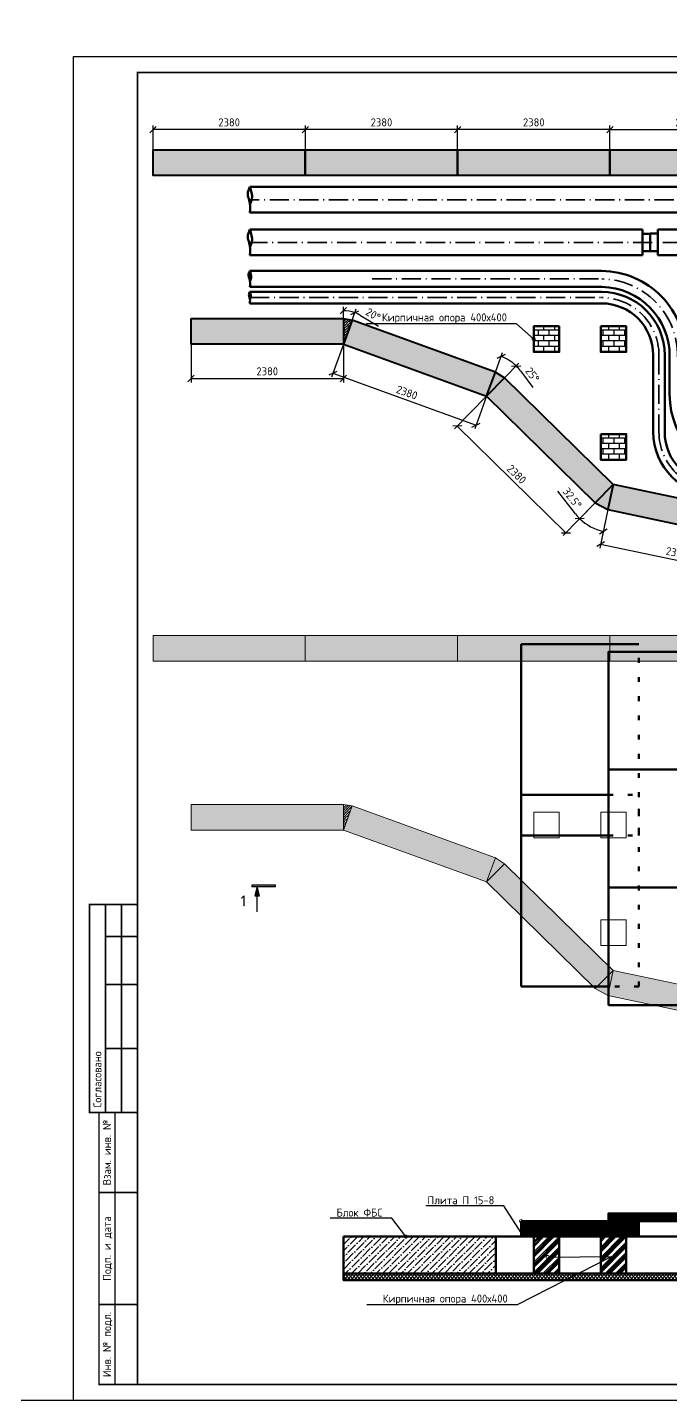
# Model space of a CAD drawing. Header units: millimetres. Extents: x 1601 to 15402, y -324 to 12625.
# Drawn here: x 11893.4 to 12094.4, y 318.2 to 747.3 of the extents above; entities that cross this region are included whole.
import ezdxf
from ezdxf import colors
from ezdxf.entities.mleader import LeaderData, LeaderLine
from ezdxf.enums import TextEntityAlignment as Align
from ezdxf.math import Vec2, Vec3

# ---------------------------------------------------------------- set-up
doc = ezdxf.new("R2010")
doc.units = ezdxf.units.MM
doc.linetypes.add('366_Контур', pattern=[1, 0.25, -0.75])
doc.linetypes.add('ACAD_ISO10W100', pattern=[18.5, 12, -3, 0.5, -3])
for name, color, linetype, lineweight in [('2 Рамка обычные', 1, 'Continuous', 60), ('Объекты проект.', 1, 'Continuous', 80), ('Основной', 1, 'Continuous', 60), ('Размеры на чертеже', 250, 'Continuous', 25)]:
    doc.layers.add(name, color=color, linetype=linetype, lineweight=lineweight)
doc.layers.add('Штриховка', color=7, linetype='Continuous')
doc.styles.add('-ISOCPEUR-', font='isocpeur.TTF')
doc.styles.add('GOST', font='GOST Common.ttf')
doc.dimstyles.new('М 1 к 50', dxfattribs={"dimtxt": 2.5, "dimasz": 2, "dimexe": 1.25, "dimexo": 0, "dimgap": 1, "dimtad": 1, "dimdec": 0, "dimlfac": 50, "dimzin": 0, "dimdsep": 46, "dimtxsty": 'GOST', "dimblk": 'OBLIQUE', "dimcen": 0, "dimclrd": 256, "dimclre": 256, "dimclrt": 256, "dimazin": 2, "dimtfac": 1, "dimtdec": 0, "dimtmove": 0, "dimatfit": 3, "dimldrblk": 'NONE', "dimfxl": 1.25, "dimtolj": 1, "dimtzin": 0, "dimlwd": -1, "dimlwe": -1, "dimarcsym": 2})
pattern_1 = [(45, (4032.3505, -1408.6681), (0.72403315, 2.65478822), [3.413125, -0.682625, 0, -0.682625])]
pattern_2 = [(45, (3979.58565, -1330.87934), (0.286245664, 1.049567434), [1.349375, -0.269875, 0, -0.269875])]
pattern_3 = [(45, (3979.5856, -1330.8793), (0.72403315, 2.65478822), [3.413125, -0.682625, 0, -0.682625])]
pattern_4 = [(45, (3979.58565, -1482.70566), (0.286245664, 1.049567434), [1.349375, -0.269875, 0, -0.269875])]
pattern_5 = [(45, (3979.5856, -1482.7057), (0.72403315, 2.65478822), [3.413125, -0.682625, 0, -0.682625])]

# ---------------------------------------------------------------- blocks, each defined once
blk = doc.blocks.new('направление')
at = {"layer": 'Размеры на чертеже'}
h = blk.add_hatch(color=256, dxfattribs=at)
h.dxf.hatch_style = 1
h.paths.add_polyline_path([(0, 0), (-3.75, 1.04), (-3.75, -1.03)])
blk.add_line((-10.5, 0), (-2.5, 0), dxfattribs=at)
blk.add_lwpolyline([(0, 0), (-3.75, 1.04), (-3.75, -1.03)], close=True, dxfattribs=at)
blk = doc.blocks.new('*U388')
at = {"layer": 'Штриховка', "true_color": 0x000000}
h = blk.add_hatch(color=18, dxfattribs=at)
h.dxf.hatch_style = 1
h.paths.add_polyline_path([(-4.31, 0.023), (-4.31, 0.002), (-3.978, 0.002), (-3.978, 0.023)])
h = blk.add_hatch(color=18, dxfattribs=at)
h.dxf.hatch_style = 1
h.paths.add_polyline_path([(9.977, 0.023), (9.977, 0.001), (10.309, 0.001), (10.309, 0.023)])
at = {"layer": 'Штриховка', "color": 18, "true_color": 0x000000}
for points in [[(-3.978, 0.002), (-3.978, 0.023), (-4.31, 0.023), (-4.31, 0.002)], [(9.977, 0.001), (9.977, 0.023), (10.309, 0.023), (10.309, 0.001)]]:
    blk.add_lwpolyline(points, close=True, dxfattribs=at)
at = {"layer": 'Размеры на чертеже', "yscale": 0.03333333333333333, "zscale": 0.03333333333333333}
for p, xscale, rotation in [((-4.236, 0), 0.03333333333333333, 89.99999999993935), ((10.235, 0), -0.03333333333333333, 270.0000000000607)]:
    blk.add_blockref('направление', p, dxfattribs=dict(at, xscale=xscale, rotation=rotation))
blk = doc.blocks.new('_Oblique')
at = {"color": 0, "linetype": 'ByBlock', "lineweight": -2}
blk.add_line((-0.5, -0.5), (0.5, 0.5), dxfattribs=at)
blk = doc.blocks.new('*D855')
at = {"transparency": 16777216}
for p, q in [((12075.48, 709.1), (12075.48, 716.66)), ((12123.08, 709.1), (12123.08, 716.66)), ((12075.48, 715.41), (12123.08, 715.41))]:
    blk.add_line(p, q, dxfattribs=at)
at = {"layer": 'Defpoints', "color": 0, "transparency": 16777216}
for p in [(12123.08, 715.41), (12075.48, 709.1), (12123.08, 709.1)]:
    blk.add_point(p, dxfattribs=at)
at = {"transparency": 16777216, "xscale": 2, "yscale": 2, "zscale": 2, "rotation": 180}
blk.add_blockref('_Oblique', (12075.48, 715.41), dxfattribs=at)
at = {"transparency": 16777216, "xscale": 2, "yscale": 2, "zscale": 2}
blk.add_blockref('_Oblique', (12123.08, 715.41), dxfattribs=at)
at = {"transparency": 16777216, "insert": (12099.28, 717.66), "char_height": 2.5, "attachment_point": 5, "style": 'GOST'}
blk.add_mtext('\\A1;2380', dxfattribs=at)
blk = doc.blocks.new('_None')
blk = doc.blocks.new('*D863')
at = {"transparency": 16777216}
for p, q in [((12027.88, 709.1), (12027.88, 716.66)), ((12075.48, 709.1), (12075.48, 716.66)), ((12075.48, 715.41), (12027.88, 715.41))]:
    blk.add_line(p, q, dxfattribs=at)
at = {"layer": 'Defpoints', "color": 0, "transparency": 16777216}
for p in [(12027.88, 715.41), (12027.88, 709.1), (12075.48, 709.1)]:
    blk.add_point(p, dxfattribs=at)
at = {"transparency": 16777216, "xscale": 2, "yscale": 2, "zscale": 2, "rotation": 180}
blk.add_blockref('_Oblique', (12027.88, 715.41), dxfattribs=at)
at = {"transparency": 16777216, "xscale": 2, "yscale": 2, "zscale": 2}
blk.add_blockref('_Oblique', (12075.48, 715.41), dxfattribs=at)
at = {"transparency": 16777216, "insert": (12051.68, 717.66), "char_height": 2.5, "attachment_point": 5, "style": 'GOST'}
blk.add_mtext('\\A1;2380', dxfattribs=at)
blk = doc.blocks.new('*D864')
at = {"transparency": 16777216}
for p, q in [((11980.28, 709.1), (11980.28, 716.66)), ((12027.88, 709.1), (12027.88, 716.66)), ((12027.88, 715.41), (11980.28, 715.41))]:
    blk.add_line(p, q, dxfattribs=at)
at = {"layer": 'Defpoints', "color": 0, "transparency": 16777216}
for p in [(11980.28, 715.41), (11980.28, 709.1), (12027.88, 709.1)]:
    blk.add_point(p, dxfattribs=at)
at = {"transparency": 16777216, "xscale": 2, "yscale": 2, "zscale": 2, "rotation": 180}
blk.add_blockref('_Oblique', (11980.28, 715.41), dxfattribs=at)
at = {"transparency": 16777216, "xscale": 2, "yscale": 2, "zscale": 2}
blk.add_blockref('_Oblique', (12027.88, 715.41), dxfattribs=at)
at = {"transparency": 16777216, "insert": (12004.08, 717.66), "char_height": 2.5, "attachment_point": 5, "style": 'GOST'}
blk.add_mtext('\\A1;2380', dxfattribs=at)
blk = doc.blocks.new('*D865')
at = {"transparency": 16777216}
for p, q in [((11932.68, 709.1), (11932.68, 716.66)), ((11980.28, 709.1), (11980.28, 716.66)), ((11980.28, 715.41), (11932.68, 715.41))]:
    blk.add_line(p, q, dxfattribs=at)
at = {"layer": 'Defpoints', "color": 0, "transparency": 16777216}
for p in [(11932.68, 715.41), (11932.68, 709.1), (11980.28, 709.1)]:
    blk.add_point(p, dxfattribs=at)
at = {"transparency": 16777216, "xscale": 2, "yscale": 2, "zscale": 2, "rotation": 180}
blk.add_blockref('_Oblique', (11932.68, 715.41), dxfattribs=at)
at = {"transparency": 16777216, "xscale": 2, "yscale": 2, "zscale": 2}
blk.add_blockref('_Oblique', (11980.28, 715.41), dxfattribs=at)
at = {"transparency": 16777216, "insert": (11956.48, 717.66), "char_height": 2.5, "attachment_point": 5, "style": 'GOST'}
blk.add_mtext('\\A1;2380', dxfattribs=at)
blk = doc.blocks.new('*D866')
at = {"transparency": 16777216}
for p, q in [((11944.58, 648.34), (11944.58, 636.36)), ((11992.18, 648.34), (11992.18, 636.36)), ((11944.58, 637.61), (11992.18, 637.61))]:
    blk.add_line(p, q, dxfattribs=at)
at = {"layer": 'Defpoints', "color": 0, "transparency": 16777216}
for p in [(11944.58, 648.34), (11992.18, 648.34), (11992.18, 637.61)]:
    blk.add_point(p, dxfattribs=at)
at = {"transparency": 16777216, "xscale": 2, "yscale": 2, "zscale": 2, "rotation": 180}
blk.add_blockref('_Oblique', (11944.58, 637.61), dxfattribs=at)
at = {"transparency": 16777216, "xscale": 2, "yscale": 2, "zscale": 2}
blk.add_blockref('_Oblique', (11992.18, 637.61), dxfattribs=at)
at = {"transparency": 16777216, "insert": (11968.38, 639.86), "char_height": 2.5, "attachment_point": 5, "style": 'GOST'}
blk.add_mtext('\\A1;2380', dxfattribs=at)
blk = doc.blocks.new('*D867')
at = {"transparency": 16777216}
for p, q in [((11992.18, 648.34), (11988.46, 638.07)), ((11988.88, 639.24), (12033.63, 623.01)), ((12036.93, 632.12), (12033.21, 621.84))]:
    blk.add_line(p, q, dxfattribs=at)
at = {"layer": 'Defpoints', "color": 0, "transparency": 16777216}
for p in [(11992.18, 648.34), (12036.93, 632.12), (12033.63, 623.01)]:
    blk.add_point(p, dxfattribs=at)
at = {"transparency": 16777216, "xscale": 2, "yscale": 2, "zscale": 2}
for p, rotation in [((11988.88, 639.24), 160.0669586297763), ((12033.63, 623.01), 340.0669586297763)]:
    blk.add_blockref('_Oblique', p, dxfattribs=dict(at, rotation=rotation))
at = {"transparency": 16777216, "insert": (12012.02, 633.24), "char_height": 2.5, "attachment_point": 5, "rotation": 340.067, "style": 'GOST'}
blk.add_mtext('\\A1;2380', dxfattribs=at)
blk = doc.blocks.new('*D868')
at = {"transparency": 16777216}
for p, q in [((12036.93, 632.12), (12026.87, 621.87)), ((12027.75, 622.76), (12061.71, 589.41)), ((12070.9, 598.77), (12060.84, 588.52))]:
    blk.add_line(p, q, dxfattribs=at)
at = {"layer": 'Defpoints', "color": 0, "transparency": 16777216}
for p in [(12036.93, 632.12), (12070.9, 598.77), (12061.71, 589.41)]:
    blk.add_point(p, dxfattribs=at)
at = {"transparency": 16777216, "xscale": 2, "yscale": 2, "zscale": 2}
for p, rotation in [((12027.75, 622.76), 135.5280812452227), ((12061.71, 589.41), 315.5280812452227)]:
    blk.add_blockref('_Oblique', p, dxfattribs=dict(at, rotation=rotation))
at = {"transparency": 16777216, "insert": (12046.31, 607.69), "char_height": 2.5, "attachment_point": 5, "rotation": 315.5281, "style": 'GOST'}
blk.add_mtext('\\A1;2380', dxfattribs=at)
blk = doc.blocks.new('*D869')
at = {"transparency": 16777216}
for p, q in [((12074.85, 596.65), (12072.31, 584.62)), ((12072.57, 585.84), (12119.15, 576.02)), ((12121.43, 586.82), (12118.89, 574.79))]:
    blk.add_line(p, q, dxfattribs=at)
at = {"layer": 'Defpoints', "color": 0, "transparency": 16777216}
for p in [(12074.85, 596.65), (12121.43, 586.82), (12119.15, 576.02)]:
    blk.add_point(p, dxfattribs=at)
at = {"transparency": 16777216, "xscale": 2, "yscale": 2, "zscale": 2}
for p, rotation in [((12072.57, 585.84), 168.086496417661), ((12119.15, 576.02), 348.086496417661)]:
    blk.add_blockref('_Oblique', p, dxfattribs=dict(at, rotation=rotation))
at = {"transparency": 16777216, "insert": (12096.32, 583.13), "char_height": 2.5, "attachment_point": 5, "rotation": 348.0865, "style": 'GOST'}
blk.add_mtext('\\A1;2380', dxfattribs=at)
blk = doc.blocks.new('*D875')
at = {"transparency": 16777216}
for p, q in [((12039.66, 639.64), (12041.85, 645.69)), ((12042.54, 637.83), (12047.05, 642.42)), ((12047.49, 640.02), (12051.38, 634.82))]:
    blk.add_line(p, q, dxfattribs=at)
for start, end in [(45.5281, 70.067), (36.8305, 45.5281)]:
    blk.add_arc((12036.93, 632.12), 13.19, start, end, dxfattribs=at)
at = {"layer": 'Defpoints', "color": 0, "transparency": 16777216}
for p in [(12043.15, 643.75), (12039.66, 639.64), (12042.54, 637.83), (12036.93, 632.12), (12036.93, 632.12)]:
    blk.add_point(p, dxfattribs=at)
at = {"transparency": 16777216, "xscale": 2, "yscale": 2, "zscale": 2}
for p, rotation in [((12041.43, 644.51), 160.0669586297809), ((12046.17, 641.53), 315.5280812452393)]:
    blk.add_blockref('_Oblique', p, dxfattribs=dict(at, rotation=rotation))
at = {"transparency": 16777216, "insert": (12051.24, 638.77), "char_height": 2.5, "width": 7.3898, "attachment_point": 5, "rotation": 306.8305, "style": 'GOST'}
blk.add_mtext('\\A1;25°', dxfattribs=at)
blk = doc.blocks.new('*D876')
at = {"transparency": 16777216}
for p, q in [((11992.18, 656.34), (11992.18, 660.06)), ((11994.91, 655.87), (11996.18, 659.35)), ((11997.56, 657.32), (12003.13, 653.98))]:
    blk.add_line(p, q, dxfattribs=at)
for start, end in [(70.067, 90), (59.0967, 70.067)]:
    blk.add_arc((11992.18, 648.34), 10.46, start, end, dxfattribs=at)
at = {"layer": 'Defpoints', "color": 0, "transparency": 16777216}
for p in [(11993.39, 658.74), (11992.18, 656.34), (11994.91, 655.87), (11992.18, 648.34), (11992.18, 648.34)]:
    blk.add_point(p, dxfattribs=at)
at = {"transparency": 16777216, "xscale": 2, "yscale": 2, "zscale": 2}
for p, rotation in [((11992.18, 658.81), 179.9999999999919), ((11995.75, 658.18), 340.0669586297683)]:
    blk.add_blockref('_Oblique', p, dxfattribs=dict(at, rotation=rotation))
at = {"transparency": 16777216, "insert": (12001.5, 657.58), "char_height": 2.5, "attachment_point": 5, "rotation": 329.0967, "style": 'GOST'}
blk.add_mtext('\\A1;20°', dxfattribs=at)
blk = doc.blocks.new('*D877')
at = {"transparency": 16777216}
for p, q in [((12064.7, 595.3), (12059.17, 602.41)), ((12070.9, 598.77), (12065.15, 592.92)), ((12074.85, 596.65), (12073.16, 588.62))]:
    blk.add_line(p, q, dxfattribs=at)
for start, end in [(217.8597, 225.5281), (225.5281, 258.0865)]:
    blk.add_arc((12076.5, 604.48), 14.95, start, end, dxfattribs=at)
at = {"layer": 'Defpoints', "color": 0, "transparency": 16777216}
for p in [(12076.5, 604.48), (12076.5, 604.48), (12070.9, 598.77), (12074.85, 596.65), (12070.72, 590.69)]:
    blk.add_point(p, dxfattribs=at)
at = {"transparency": 16777216, "xscale": 2, "yscale": 2, "zscale": 2}
for p, rotation in [((12066.03, 593.81), 135.5280812452215), ((12073.42, 589.85), 348.0864964176749)]:
    blk.add_blockref('_Oblique', p, dxfattribs=dict(at, rotation=rotation))
at = {"transparency": 16777216, "insert": (12063.71, 600.23), "char_height": 2.5, "attachment_point": 5, "rotation": 307.8597, "style": 'GOST'}
blk.add_mtext('\\A1;32.5°', dxfattribs=at)
blk = doc.blocks.new('_DotSmall')
at = {"color": 0, "linetype": 'ByBlock', "const_width": 0.5}
blk.add_lwpolyline([(-0.0625, 0, 1), (0.0625, 0, 1)], format="xyb", close=True, dxfattribs=at)

msp = doc.modelspace()

# ---------------------------------------------------------------- hatches: boundary and pattern name
h = msp.add_hatch()
h.set_pattern_fill('ANSI36', scale=0.43)
h.set_pattern_definition(pattern_1)
h.paths.add_polyline_path([(12301.5736, 369.486), (12253.9736, 369.486), (12253.9736, 357.886), (12301.5736, 357.886)])
h.paths.add_polyline_path([(12121.3924, 584.2362), (12185.4424, 584.2362), (12185.4424, 592.6362), (12121.3924, 592.6362)], flags=9)
h.paths.add_polyline_path([(12107.1725, 738.9123), (12204.4725, 738.9123), (12204.4725, 747.3123), (12107.1725, 747.3123)], flags=9)
h.paths.add_polyline_path([(11958.8606, 487.0152), (11962.3606, 487.0152), (11962.3606, 494.7311), (11958.8606, 494.7311)], flags=9)
h.paths.add_polyline_path([(12291.3996, 486.3315), (12294.8996, 486.3315), (12294.8996, 494.0474), (12291.3996, 494.0474)], flags=9)
h = msp.add_hatch()
h.set_pattern_fill('ANSI36', scale=0.43)
h.set_pattern_definition(pattern_3)
h.paths.add_polyline_path([(11980.279, 709.1018), (11932.679, 709.1018), (11932.679, 701.1018), (11980.279, 701.1018)])
h.paths.add_polyline_path([(12027.879, 709.1018), (11980.279, 709.1018), (11980.279, 701.1018), (12027.879, 701.1018)])
h.paths.add_polyline_path([(12075.479, 709.1018), (12027.879, 709.1018), (12027.879, 701.1018), (12075.479, 701.1018)])
h.paths.add_polyline_path([(12123.079, 709.1018), (12075.479, 709.1018), (12075.479, 701.1018), (12123.079, 701.1018)])
h.paths.add_polyline_path([(12170.679, 709.1018), (12123.079, 709.1018), (12123.079, 701.1018), (12170.679, 701.1018)])
h.paths.add_polyline_path([(12218.279, 709.1018), (12170.679, 709.1018), (12170.679, 701.1018), (12218.279, 701.1018)])
h.paths.add_polyline_path([(12265.879, 709.1018), (12218.279, 709.1018), (12218.279, 701.1018), (12265.879, 701.1018)])
h.paths.add_polyline_path([(12313.479, 709.1018), (12265.879, 709.1018), (12265.879, 701.1018), (12313.479, 701.1018)])
h.paths.add_polyline_path([(12361.079, 709.1018), (12313.479, 709.1018), (12313.479, 701.1018), (12361.079, 701.1018)])
h = msp.add_hatch()
h.set_pattern_fill('ANSI36', scale=0.43)
h.set_pattern_definition(pattern_3)
h.paths.add_polyline_path([(12349.1736, 648.3443), (12349.1736, 656.3443), (12301.5736, 656.3443), (12301.5736, 648.3443)])
h.paths.add_polyline_path([(12301.5736, 648.3443), (12298.8463, 655.865), (12254.0979, 639.6371), (12256.8253, 632.1164)])
h.paths.add_polyline_path([(12217.2537, 604.4785), (12222.8582, 598.7698), (12256.8253, 632.1164), (12251.2208, 637.8252)])
h.paths.add_polyline_path([(12170.679, 594.6522), (12172.3305, 586.8245), (12218.9052, 596.6508), (12217.2537, 604.4785)])
h.paths.add_polyline_path([(12170.679, 586.6522), (12170.679, 594.6522), (12123.079, 594.6522), (12123.079, 586.6522)])
h.paths.add_polyline_path([(12076.5043, 604.4785), (12074.8528, 596.6508), (12121.4275, 586.8245), (12123.079, 594.6522)])
h.paths.add_polyline_path([(12070.8998, 598.7698), (12076.5043, 604.4785), (12042.5372, 637.8252), (12036.9328, 632.1164)])
h.paths.add_polyline_path([(11994.9118, 655.865), (11992.1844, 648.3443), (12036.9328, 632.1164), (12039.6601, 639.6371)])
h.paths.add_polyline_path([(11944.5844, 656.3443), (11944.5844, 648.3443), (11992.1844, 648.3443), (11992.1844, 656.3443)])
h = msp.add_hatch()
h.set_pattern_fill('ANSI36', scale=0.17)
h.set_pattern_definition(pattern_2)
h.paths.add_polyline_path([(11994.9118, 655.865), (11992.1844, 656.3443), (11992.1844, 648.3443)])
h = msp.add_hatch()
h.set_pattern_fill('ANSI36', scale=0.17)
h.set_pattern_definition(pattern_2)
h.paths.add_polyline_path([(12042.5372, 637.8252), (12039.6601, 639.6371), (12036.9328, 632.1164)])
h.paths.add_polyline_path([(12076.5043, 604.4785), (12070.8998, 598.7698), (12074.8528, 596.6508)])
h.paths.add_polyline_path([(12121.4275, 586.8245), (12123.079, 586.6522), (12123.079, 594.6522)])
h.paths.add_polyline_path([(12170.679, 594.6522), (12170.679, 586.6522), (12172.3305, 586.8245)])
h.paths.add_polyline_path([(12218.9052, 596.6508), (12222.8582, 598.7698), (12217.2537, 604.4785)])
h.paths.add_polyline_path([(12256.8253, 632.1164), (12254.0979, 639.6371), (12251.2208, 637.8252)])
h.paths.add_polyline_path([(12301.5736, 648.3443), (12301.5736, 656.3443), (12298.8463, 655.865)])
h = msp.add_hatch()
h.set_pattern_fill('AR-B816', scale=0.0083)
h.set_pattern_definition([(0, (3979.5856, -1425.0167), (0, 1.68656), []), (90, (3979.5856, -1425.0167), (-1.68656, 1.68656), [1.68656, -1.68656])])
h.paths.add_polyline_path([(12059.6369, 653.9312), (12051.6369, 653.9312), (12051.6369, 650.0562, -1), (12051.6369, 649.8062), (12051.6369, 645.9312), (12059.6369, 645.9312)])
h.paths.add_polyline_path([(12080.5726, 653.9312), (12072.5726, 653.9312), (12072.5726, 645.9312), (12080.5726, 645.9312)])
h.paths.add_polyline_path([(12080.5726, 612.2483), (12080.5726, 620.2483), (12072.5726, 620.2483), (12072.5726, 612.2483)])
h = msp.add_hatch()
h.set_pattern_fill('ANSI36', scale=0.43)
h.set_pattern_definition(pattern_5)
h.paths.add_polyline_path([(11980.279, 557.2755), (11932.679, 557.2755), (11932.679, 549.2755), (11980.279, 549.2755)])
h.paths.add_polyline_path([(12027.879, 557.2755), (11980.279, 557.2755), (11980.279, 549.2755), (12027.879, 549.2755)])
h.paths.add_polyline_path([(12075.479, 557.2755), (12027.879, 557.2755), (12027.879, 549.2755), (12075.479, 549.2755)])
h.paths.add_polyline_path([(12123.079, 557.2755), (12075.479, 557.2755), (12075.479, 549.2755), (12123.079, 549.2755)])
h.paths.add_polyline_path([(12170.679, 557.2755), (12123.079, 557.2755), (12123.079, 549.2755), (12170.679, 549.2755)])
h.paths.add_polyline_path([(12218.279, 557.2755), (12170.679, 557.2755), (12170.679, 549.2755), (12218.279, 549.2755)])
h.paths.add_polyline_path([(12265.879, 557.2755), (12218.279, 557.2755), (12218.279, 549.2755), (12265.879, 549.2755)])
h.paths.add_polyline_path([(12313.479, 557.2755), (12265.879, 557.2755), (12265.879, 549.2755), (12313.479, 549.2755)])
h.paths.add_polyline_path([(12361.079, 557.2755), (12313.479, 557.2755), (12313.479, 549.2755), (12361.079, 549.2755)])
at = {"lineweight": 0}
h = msp.add_hatch(dxfattribs=at)
h.set_pattern_fill('ANSI36', color=256, scale=0.17)
h.set_pattern_definition(pattern_4)
h.paths.add_polyline_path([(11994.9118, 504.0387), (11992.1844, 504.518), (11992.1844, 496.518)])
h = msp.add_hatch()
h.set_pattern_fill('ANSI36', scale=0.17)
h.set_pattern_definition(pattern_4)
h.paths.add_polyline_path([(12042.5372, 485.9988), (12039.6601, 487.8108), (12036.9328, 480.2901)])
h.paths.add_polyline_path([(12076.5043, 452.6522), (12070.8998, 446.9435), (12074.8528, 444.8245)])
h.paths.add_polyline_path([(12121.4275, 434.9982), (12123.079, 434.8259), (12123.079, 442.8259)])
h.paths.add_polyline_path([(12170.679, 442.8259), (12170.679, 434.8259), (12172.3305, 434.9982)])
h.paths.add_polyline_path([(12218.9052, 444.8245), (12222.8582, 446.9435), (12217.2537, 452.6522)])
h.paths.add_polyline_path([(12256.8253, 480.2901), (12254.0979, 487.8108), (12251.2208, 485.9988)])
h.paths.add_polyline_path([(12301.5736, 496.518), (12301.5736, 504.518), (12298.8463, 504.0387)])
h = msp.add_hatch()
h.set_pattern_fill('ANSI34', scale=0.036)
h.set_pattern_definition([(45, (4032.35046, -1408.66814), (-0.48493383, 0.48493383), []), (45, (4032.5121, -1408.66814), (-0.48493383, 0.48493383), []), (45, (4032.67375, -1408.66814), (-0.48493383, 0.48493383), []), (45, (4032.8354, -1408.66814), (-0.48493383, 0.48493383), [])])
h.paths.add_polyline_path([(12084.5048, 371.886), (12047.7048, 371.886), (12047.7048, 369.486), (12084.5048, 369.486)])
h.paths.add_polyline_path([(12084.5048, 374.286), (12075.0122, 374.286), (12047.7048, 374.286), (12047.7048, 371.886), (12084.5048, 371.886)])
h.paths.add_polyline_path([(12134.8122, 376.686), (12075.0122, 376.686), (12075.0122, 374.286), (12134.8122, 374.286)])
h.paths.add_polyline_path([(12165.279, 371.886), (12128.479, 371.886), (12128.479, 369.486), (12165.279, 369.486)])
h.paths.add_polyline_path([(12218.7458, 376.686), (12158.9458, 376.686), (12158.9458, 374.286), (12165.279, 374.286), (12218.7458, 374.286)])
h.paths.add_polyline_path([(12246.0533, 374.286), (12209.2533, 374.286), (12209.2533, 371.886), (12246.0533, 371.886)])
h.paths.add_polyline_path([(12246.0533, 371.886), (12209.2533, 371.886), (12209.2533, 369.486), (12246.0533, 369.486)])
h = msp.add_hatch()
h.set_pattern_fill('ANSI36', scale=0.43)
h.set_pattern_definition(pattern_1)
h.paths.add_polyline_path([(11992.1844, 369.486), (11992.1844, 357.886), (12039.7844, 357.886), (12039.7844, 369.486)])
h = msp.add_hatch()
h.set_pattern_fill('ANSI34', scale=0.12)
h.set_pattern_definition([(45, (4032.3505, -1408.6681), (-1.6164461, 1.6164461), []), (45, (4032.8893, -1408.6681), (-1.6164461, 1.6164461), []), (45, (4033.428, -1408.6681), (-1.6164461, 1.6164461), []), (45, (4033.967, -1408.6681), (-1.6164461, 1.6164461), [])])
h.paths.add_polyline_path([(12051.6369, 357.886), (12059.6369, 357.886), (12059.6369, 369.486), (12051.6369, 369.486)])
h.paths.add_polyline_path([(12072.5726, 357.886), (12080.5726, 357.886), (12080.5726, 369.486), (12072.5726, 369.486)])
h.paths.add_polyline_path([(12136.9911, 369.486), (12128.9911, 369.486), (12128.9911, 357.886), (12136.9911, 357.886)])
h.paths.add_polyline_path([(12156.767, 357.886), (12164.767, 357.886), (12164.767, 369.486), (12156.767, 369.486)])
h.paths.add_polyline_path([(12221.1854, 369.486), (12213.1854, 369.486), (12213.1854, 357.886), (12221.1854, 357.886)])
h.paths.add_polyline_path([(12234.1211, 357.886), (12242.1211, 357.886), (12242.1211, 369.486), (12234.1211, 369.486)])
h = msp.add_hatch()
h.set_pattern_fill('ANSI37', scale=0.24)
h.set_pattern_definition([(45, (4032.3505, -1408.66814), (-0.53881537, 0.53881537), []), (135, (4032.3505, -1408.66814), (-0.53881537, -0.53881537), [])])
h.paths.add_polyline_path([(12301.5736, 355.886), (12301.5736, 357.886), (11992.1844, 357.886), (11992.1844, 355.886)])

# ---------------------------------------------------------------- linework, layer by layer
at = {"color": 3, "linetype": 'ACAD_ISO10W100', "lineweight": 35, "ltscale": 0.5}
for p, q in [((12113.9023, 693.4984), (11962.6699, 693.4984)), ((11962.4619, 680.1447), (12100.5339, 680.146)), ((12001.1645, 668.7269), (12072.9337, 668.7248)), ((11962.9964, 662.9028), (12072.792, 662.9028)), ((12090.792, 644.9028), (12090.792, 620.9028))]:
    msp.add_line(p, q, dxfattribs=at)
at = {"lineweight": 40}
for p, q in [((11992.1844, 656.3443), (11994.9118, 655.865)), ((12039.6601, 639.6371), (12042.5372, 637.8252)), ((12070.8998, 598.7698), (12074.8528, 596.6508))]:
    msp.add_line(p, q, dxfattribs=at)
at = {"lineweight": 100}
for p, q in [((12047.7048, 554.6091), (12047.7048, 494.8091)), ((12084.5048, 554.6091), (12047.7048, 554.6091)), ((12047.7048, 507.4624), (12047.7048, 447.6624)), ((12075.0122, 507.4624), (12047.7048, 507.4624)), ((12047.7048, 494.8091), (12075.0122, 494.8091)), ((12047.7048, 447.6624), (12075.0122, 447.6624)), ((11992.1844, 357.886), (11992.1844, 369.486)), ((12039.7844, 369.486), (12253.9736, 369.486))]:
    msp.add_line(p, q, dxfattribs=at)
at = {"linetype": '366_Контур', "lineweight": 100, "ltscale": 6}
for p, q in [((12084.5048, 494.8091), (12084.5048, 554.6091)), ((12075.0122, 507.4624), (12084.5048, 507.4624)), ((12084.5048, 447.6624), (12084.5048, 507.4624)), ((12075.0122, 494.8091), (12084.5048, 494.8091)), ((12084.5048, 447.6624), (12075.0122, 447.6624))]:
    msp.add_line(p, q, dxfattribs=at)
at = {"lineweight": 0}
for p, q in [((11992.1844, 504.518), (11994.9118, 504.0387)), ((12039.6601, 487.8108), (12042.5372, 485.9988)), ((12070.8998, 446.9435), (12074.8528, 444.8245))]:
    msp.add_line(p, q, dxfattribs=at)
msp.add_line((15402.2532, 318.2356), (5591.2496, 318.2356))
msp.add_lwpolyline([(11907.801, 738.2356), (12501.801, 738.2356), (12501.801, 318.2356), (11907.801, 318.2356)], close=True)
at = {"const_width": 0.5}
msp.add_lwpolyline([(11927.801, 733.2356), (12496.801, 733.2356), (12496.801, 323.2356), (11927.801, 323.2356)], close=True, dxfattribs=at)
at = {"lineweight": 40}
for points in [[(11932.679, 709.1018), (11980.279, 709.1018), (11980.279, 701.1018), (11932.679, 701.1018)], [(11980.279, 709.1018), (12027.879, 709.1018), (12027.879, 701.1018), (11980.279, 701.1018)], [(12027.879, 709.1018), (12075.479, 709.1018), (12075.479, 701.1018), (12027.879, 701.1018)], [(12075.479, 709.1018), (12123.079, 709.1018), (12123.079, 701.1018), (12075.479, 701.1018)], [(11944.5844, 656.3443), (11992.1844, 656.3443), (11992.1844, 648.3443), (11944.5844, 648.3443)], [(12039.6601, 639.6371), (11994.9118, 655.865), (11992.1844, 648.3443), (12036.9328, 632.1164)], [(12076.5043, 604.4785), (12042.5372, 637.8252), (12036.9328, 632.1164), (12070.8998, 598.7698)], [(12123.079, 594.6522), (12076.5043, 604.4785), (12074.8528, 596.6508), (12121.4275, 586.8245)]]:
    msp.add_lwpolyline(points, close=True, dxfattribs=at)
at = {"lineweight": 100}
for points in [[(12059.6369, 653.9312), (12051.6369, 653.9312), (12051.6369, 645.9312), (12059.6369, 645.9312)], [(12072.5726, 653.9312), (12080.5726, 653.9312), (12080.5726, 645.9312), (12072.5726, 645.9312)], [(12072.5726, 620.2483), (12080.5726, 620.2483), (12080.5726, 612.2483), (12072.5726, 612.2483)], [(12075.0122, 515.3956), (12134.8122, 515.3956), (12134.8122, 552.1956), (12075.0122, 552.1956)], [(12075.0122, 478.5956), (12134.8122, 478.5956), (12134.8122, 515.3956), (12075.0122, 515.3956)], [(12075.0122, 441.7956), (12134.8122, 441.7956), (12134.8122, 478.5956), (12075.0122, 478.5956)], [(12047.7048, 374.286), (12084.5048, 374.286), (12084.5048, 371.886), (12047.7048, 371.886)], [(12134.8122, 376.686), (12075.0122, 376.686), (12075.0122, 374.286), (12134.8122, 374.286)], [(11992.1844, 369.486), (12039.7844, 369.486), (12039.7844, 357.886), (11992.1844, 357.886)], [(12047.7048, 371.886), (12084.5048, 371.886), (12084.5048, 369.486), (12047.7048, 369.486)], [(12059.6369, 369.486), (12051.6369, 369.486), (12051.6369, 357.886), (12059.6369, 357.886)], [(12080.5726, 369.486), (12072.5726, 369.486), (12072.5726, 357.886), (12080.5726, 357.886)], [(11992.1844, 357.886), (12301.5736, 357.886), (12301.5736, 355.886), (11992.1844, 355.886)]]:
    msp.add_lwpolyline(points, close=True, dxfattribs=at)
at = {"lineweight": 0}
for points in [[(11932.679, 557.2755), (11980.279, 557.2755), (11980.279, 549.2755), (11932.679, 549.2755)], [(11980.279, 557.2755), (12027.879, 557.2755), (12027.879, 549.2755), (11980.279, 549.2755)], [(12027.879, 557.2755), (12075.479, 557.2755), (12075.479, 549.2755), (12027.879, 549.2755)], [(12075.479, 557.2755), (12123.079, 557.2755), (12123.079, 549.2755), (12075.479, 549.2755)], [(11944.5844, 504.518), (11992.1844, 504.518), (11992.1844, 496.518), (11944.5844, 496.518)], [(12039.6601, 487.8108), (11994.9118, 504.0387), (11992.1844, 496.518), (12036.9328, 480.2901)], [(12059.6369, 502.1049), (12051.6369, 502.1049), (12051.6369, 494.1049), (12059.6369, 494.1049)], [(12072.5726, 502.1049), (12080.5726, 502.1049), (12080.5726, 494.1049), (12072.5726, 494.1049)], [(12076.5043, 452.6522), (12042.5372, 485.9988), (12036.9328, 480.2901), (12070.8998, 446.9435)], [(12072.5726, 468.422), (12080.5726, 468.422), (12080.5726, 460.422), (12072.5726, 460.422)], [(12123.079, 442.8259), (12076.5043, 452.6522), (12074.8528, 444.8245), (12121.4275, 434.9982)]]:
    msp.add_lwpolyline(points, close=True, dxfattribs=at)
at = {"const_width": 0.5}
for points in [[(11927.801, 408.2356), (11912.801, 408.2356), (11912.801, 473.2356), (11927.801, 473.2356)], [(11927.801, 408.2356), (11912.801, 408.2356), (11912.801, 473.2356), (11927.801, 473.2356)], [(11917.801, 473.2356), (11917.801, 408.2356)], [(11917.801, 473.2356), (11917.801, 408.2356)], [(11922.801, 473.2356), (11922.801, 408.2356)], [(11922.801, 473.2356), (11922.801, 408.2356)], [(11917.801, 463.2356), (11927.801, 463.2356)], [(11917.801, 448.2356), (11927.801, 448.2356)], [(11917.801, 428.2356), (11927.801, 428.2356)], [(11927.801, 323.2356), (11915.801, 323.2356), (11915.801, 408.2356), (11927.801, 408.2356)], [(11920.801, 408.2356), (11920.801, 323.2356)], [(11915.801, 383.2356), (11927.801, 383.2356)], [(11915.801, 348.2356), (11927.801, 348.2356)]]:
    msp.add_lwpolyline(points, dxfattribs=at)
at = {"color": 3, "linetype": 'ACAD_ISO10W100', "lineweight": 35, "ltscale": 0.5}
for centre, radius, start, end in [((12072.6158, 644.7269), 24, 359.229029, 89.240918), ((12072.792, 644.9028), 18, 0, 90), ((12108.792, 620.9028), 18, 180, 270)]:
    msp.add_arc(centre, radius, start, end, dxfattribs=at)
at = {"layer": '2 Рамка обычные'}
for p, q in [((12098.9901, 697.5009), (11962.9602, 697.5009)), ((12098.9901, 689.5009), (11962.9602, 689.5009))]:
    msp.add_line(p, q, dxfattribs=at)
at = {"layer": '2 Рамка обычные', "color": 5}
for p, q in [((12085.6339, 684.1447), (11962.9602, 684.1447)), ((12085.6339, 676.1447), (12085.6339, 684.1447)), ((12085.6339, 682.8747), (12088.0339, 682.8747)), ((12090.4339, 682.8785), (12088.0339, 682.8785)), ((12088.0339, 677.4147), (12088.0339, 682.8747)), ((12090.4339, 676.1485), (12090.4339, 684.1485)), ((12090.4339, 684.1485), (12101.0618, 684.1485)), ((12085.6339, 676.1447), (11962.9602, 676.1447)), ((12085.6339, 677.4147), (12088.0339, 677.4147)), ((12090.4339, 677.4185), (12088.0339, 677.4185)), ((12090.4339, 676.1485), (12100.5461, 676.1485))]:
    msp.add_line(p, q, dxfattribs=at)
for points in [[(11962.9602, 676.1447), (11962.729, 680.0138), (11962.2663, 681.8924), (11962.9602, 684.1447)], [(11962.9602, 684.1447), (11963.5883, 680.474), (11962.9584, 678.6223)]]:
    msp.add_spline(points, degree=3, dxfattribs=at)
at = {"layer": 'Объекты проект.', "color": 4, "lineweight": 60}
for p, q in [((11962.9602, 671.2267), (12072.9337, 671.2267)), ((11962.9602, 666.2267), (12072.9337, 666.2267)), ((12094.116, 632.2521), (12094.116, 644.4376))]:
    msp.add_line(p, q, dxfattribs=at)
at = {"layer": 'Объекты проект.', "color": 6, "lineweight": 60, "true_color": 0xff00ff}
for p, q in [((11962.9602, 664.7028), (12072.792, 664.7028)), ((11962.9602, 661.1028), (12072.792, 661.1028)), ((12088.992, 620.9028), (12088.992, 644.9028)), ((12092.592, 620.9028), (12092.592, 644.9028))]:
    msp.add_line(p, q, dxfattribs=at)
at = {"layer": 'Объекты проект.', "color": 4, "lineweight": 60}
for centre, radius, start, end in [((12072.6158, 644.7269), 26.5017, 359.229029, 89.312577), ((12072.6158, 644.7269), 21.5021, 359.229029, 89.152731), ((12120.5037, 632.7265), 26.3877, 180, 270)]:
    msp.add_arc(centre, radius, start, end, dxfattribs=at)
at = {"layer": 'Объекты проект.', "color": 6, "lineweight": 60, "true_color": 0xff00ff}
for centre, radius, start, end in [((12072.792, 644.9028), 19.8, 0, 90), ((12072.792, 644.9028), 16.2, 0, 90), ((12108.792, 620.9028), 19.8, 180, 270), ((12108.792, 620.9028), 16.2, 180, 270)]:
    msp.add_arc(centre, radius, start, end, dxfattribs=at)
at = {"layer": 'Объекты проект.', "lineweight": 60}
for points in [[(11962.9602, 689.5009), (11962.729, 693.37), (11962.2663, 695.2486), (11962.9602, 697.5009)], [(11962.9602, 689.5009), (11962.729, 693.37), (11962.2663, 695.2486), (11962.9602, 697.5009)], [(11962.9602, 697.5009), (11963.5883, 693.8302), (11962.9584, 691.9785)], [(11962.9602, 697.5009), (11963.5883, 693.8302), (11962.9584, 691.9785)], [(11962.9602, 676.1447), (11962.729, 680.0138), (11962.2663, 681.8924), (11962.9602, 684.1447)], [(11962.9602, 684.1447), (11963.5883, 680.474), (11962.9584, 678.6223)]]:
    msp.add_spline(points, degree=3, dxfattribs=at)
at = {"layer": 'Объекты проект.', "color": 4, "lineweight": 60}
for points in [[(11962.9602, 666.2267), (11962.8204, 668.7291), (11962.5407, 669.865), (11962.9602, 671.2267)], [(11962.9602, 671.2267), (11963.3399, 669.0074), (11962.9591, 667.8878)]]:
    msp.add_spline(points, degree=3, dxfattribs=at)
at = {"layer": 'Объекты проект.', "color": 6, "lineweight": 60, "true_color": 0xff00ff}
for points in [[(11962.9602, 661.1028), (11962.8625, 662.9565), (11962.6669, 663.7506), (11962.9602, 664.7028)], [(11962.9602, 664.7028), (11963.2257, 663.151), (11962.9594, 662.3682)]]:
    msp.add_spline(points, degree=3, dxfattribs=at)

# ---------------------------------------------------------------- block references
at = {"layer": 'Размеры на чертеже', "xscale": 22.37934226584122, "yscale": 22.37934226584122, "zscale": 22.37934226584122, "rotation": 0.1616573459311101}
msp.add_blockref('*U388', (12060.0175, 479.0592), dxfattribs=at)

# ---------------------------------------------------------------- texts
at = {"style": 'GOST'}
msp.add_text('Согласовано', height=2.5, rotation=90, dxfattribs=at).set_placement((11915.301, 409.7356), align=Align.MIDDLE_LEFT)
for s, p in [('Взам. инв. №', (11918.301, 395.7356)), ('Подп. и дата', (11918.301, 365.7356)), ('Инв. № подл.', (11918.301, 335.7356))]:
    msp.add_text(s, height=2.5, rotation=90, dxfattribs=at).set_placement(p, align=Align.MIDDLE_CENTER)

# ---------------------------------------------------------------- dimensions: what is measured, and where the dimension line sits
for base, p1, p2, picture, middle in [((11932.679, 715.4101), (11980.279, 709.1018), (11932.679, 709.1018), '*D865', (11956.479, 717.6601)), ((11980.279, 715.4101), (12027.879, 709.1018), (11980.279, 709.1018), '*D864', (12004.079, 717.6601)), ((12027.879, 715.4101), (12075.479, 709.1018), (12027.879, 709.1018), '*D863', (12051.679, 717.6601))]:
    dim = msp.add_linear_dim(base=base, p1=p1, p2=p2, dimstyle='М 1 к 50', override={"dimtmove": 1})
    dim.commit()
    dim.dimension.update_dxf_attribs({"geometry": picture, "text_midpoint": middle})
for base, p1, p2, picture, middle in [((12123.079, 715.4101), (12075.479, 709.1018), (12123.079, 709.1018), '*D855', (12099.279, 717.6601)), ((11992.1844, 637.6144), (11944.5844, 648.3443), (11992.1844, 648.3443), '*D866', (11968.3844, 639.8644))]:
    dim = msp.add_linear_dim(base=base, p1=p1, p2=p2, dimstyle='М 1 к 50')
    dim.commit()
    dim.dimension.update_dxf_attribs({"geometry": picture, "text_midpoint": middle})
for base, line1, line2, text, picture, middle in [((11993.3949, 658.7356), ((11994.9118, 655.865), (11992.1844, 648.3443)), ((11992.1844, 656.3443), (11992.1844, 648.3443)), '20°', '*D876', (12001.5016, 657.5821)), ((12043.1469, 643.7483), ((12042.5372, 637.8252), (12036.9328, 632.1164)), ((12036.9328, 632.1164), (12039.6601, 639.6371)), '25°', '*D875', (12051.2375, 638.7692)), ((12070.7173, 590.6892), ((12076.5043, 604.4785), (12074.8528, 596.6508)), ((12070.8998, 598.7698), (12076.5043, 604.4785)), '32.5°', '*D877', (12063.7122, 600.2343))]:
    dim = msp.add_angular_dim_2l(base=base, line1=line1, line2=line2, text=text, dimstyle='М 1 к 50')
    dim.commit()
    dim.dimension.update_dxf_attribs({"geometry": picture, "text_midpoint": middle})
for p1, p2, distance, picture, middle in [((11992.1844, 648.3443), (12036.9328, 632.1164), -9.6822, '*D867', (12012.0248, 633.2434)), ((12036.9328, 632.1164), (12070.8998, 598.7698), -13.1135, '*D868', (12046.3058, 607.691)), ((12074.8528, 596.6508), (12121.4275, 586.8245), -11.0462, '*D869', (12096.3244, 583.131))]:
    dim = msp.add_aligned_dim(p1=p1, p2=p2, distance=distance, dimstyle='М 1 к 50')
    dim.commit()
    dim.dimension.update_dxf_attribs({"geometry": picture, "text_midpoint": middle})

# ---------------------------------------------------------------- leaders
at = {"layer": 'Размеры на чертеже'}
ml = msp.add_multileader_mtext('Standard', dxfattribs=at)
ml.set_content('Кирпичная опора 400х400', color=256, style='GOST')
ml.set_leader_properties()
ml.set_arrow_properties(name='DOTSMALL')
ml.build(insert=Vec2(0, 0))
ml.multileader.update_dxf_attribs({"text_left_attachment_type": 6, "text_right_attachment_type": 6, "dogleg_length": 1, "arrow_head_size": 2})
ctx = ml.context
ctx.base_point, ctx.char_height, ctx.arrow_head_size, ctx.plane_origin = Vec3(12002.0682, 654.7193), 2.5, 2, Vec3(11957.8023, 611.6631)
ctx.left_attachment, ctx.right_attachment, ctx.text_align_type = 6, 6, 2
notes = []
notes.append((ctx, [(1, (1, 1, 0), (12046.2804, 654.7193), (-1, 0), 1, [(0, [(12051.6369, 649.9312)], 0, [])])]))
ctx.mtext.insert, ctx.mtext.width, ctx.mtext.alignment, ctx.mtext.flow_direction = Vec3(12043.2804, 657.9693), 58.350271, 3, 5
ml = msp.add_multileader_mtext('Standard', dxfattribs=at)
ml.set_content('Плита П 15-8', color=256, style='GOST')
ml.set_leader_properties()
ml.set_arrow_properties(name='DOTSMALL')
ml.build(insert=Vec2(0, 0))
ml.multileader.update_dxf_attribs({"text_left_attachment_type": 6, "text_right_attachment_type": 6, "dogleg_length": 1, "arrow_head_size": 2})
ctx = ml.context
ctx.base_point, ctx.char_height, ctx.arrow_head_size, ctx.plane_origin = Vec3(12017.8861, 379.0741), 2.5, 2, Vec3(11953.8701, 336.0179)
ctx.left_attachment, ctx.right_attachment, ctx.text_align_type = 6, 6, 2
notes.append((ctx, [(1, (1, 1, 0), (12042.3482, 379.0741), (-1, 0), 1, [(1, [(12047.7048, 374.286), (12047.7048, 370.686)], 0, [])])]))
ctx.mtext.insert, ctx.mtext.width, ctx.mtext.alignment, ctx.mtext.flow_direction = Vec3(12039.3482, 382.0741), 58.350271, 3, 5
ml = msp.add_multileader_mtext('Standard', dxfattribs=at)
ml.set_content('Блок ФБС', color=256, style='GOST')
ml.set_leader_properties()
ml.set_arrow_properties(name='DOTSMALL')
ml.build(insert=Vec2(0, 0))
ml.multileader.update_dxf_attribs({"text_left_attachment_type": 6, "text_right_attachment_type": 6, "dogleg_length": 1, "arrow_head_size": 2})
ctx = ml.context
ctx.base_point, ctx.char_height, ctx.arrow_head_size, ctx.plane_origin = Vec3(11988.5061, 375.2206), 2.5, 2, Vec3(12072.7378, 338.0799)
ctx.left_attachment, ctx.right_attachment, ctx.text_align_type = 6, 6, 2
notes.append((ctx, [(0, (1, 1, 0), (12007.3622, 375.2206), (-1, 0), 1, [(0, [(12011.6607, 369.486)], 0, [])])]))
ctx.mtext.insert, ctx.mtext.width, ctx.mtext.alignment, ctx.mtext.flow_direction = Vec3(12004.3622, 378.2206), 58.350271, 3, 5
ml = msp.add_multileader_mtext('Standard', dxfattribs=at)
ml.set_content('Кирпичная опора 400х400', color=256, style='GOST')
ml.set_leader_properties()
ml.set_arrow_properties(name='DOTSMALL')
ml.build(insert=Vec2(0, 0))
ml.multileader.update_dxf_attribs({"text_left_attachment_type": 6, "text_right_attachment_type": 6, "dogleg_length": 1, "arrow_head_size": 2})
ctx = ml.context
ctx.base_point, ctx.char_height, ctx.arrow_head_size, ctx.plane_origin = Vec3(12002.3152, 348.0939), 2.5, 2, Vec3(12111.903, 310.9532)
ctx.left_attachment, ctx.right_attachment, ctx.text_align_type = 6, 6, 2
notes.append((ctx, [(0, (1, 1, 0), (12046.5274, 348.0939), (-1, 0), 1, [(1, [(12056.0282, 363.0647), (12076.0477, 363.2491)], 0, [])])]))
ctx.mtext.insert, ctx.mtext.width, ctx.mtext.alignment, ctx.mtext.flow_direction = Vec3(12043.5274, 351.3439), 58.350271, 3, 5
for ctx, leaders in notes:
    for number, flags, end, landing, length, lines in leaders:
        leader = LeaderData()
        leader.index, (leader.has_last_leader_line, leader.has_dogleg_vector, leader.attachment_direction) = number, flags
        leader.last_leader_point, leader.dogleg_vector, leader.dogleg_length = Vec3(end), Vec3(landing), length
        for number, points, colour, breaks in lines:
            line = LeaderLine()
            line.index, line.vertices, line.color, line.breaks = number, Vec3.list(points), colors.encode_raw_color(colour), breaks
            leader.lines.append(line)
        ctx.leaders.append(leader)

# ---------------------------------------------------------------- next in the draw order: texts
at = {"layer": 'Основной', "char_height": 3.5, "bg_fill": 3, "box_fill_scale": 1.5, "bg_fill_color": 256, "bg_fill_transparency": 0}
for s, width, gutter_width, insert, attachment_point, style in [('{\\C0;Раскладка блоков и кирпичных опор  (1:50)}', 149.56866, 5, (12230.6069, 728.6888), 3, '-ISOCPEUR-'), ('{\\C0;План раскладки плит  (1:50)}', 149.56866, 5, (12228.2018, 565.8853), 3, '-ISOCPEUR-'), ('{\\C256;\\c0;1}', 2.554097, 1, (11960.0856, 476.1022), 1, 'GOST')]:
    msp.add_mtext_dynamic_manual_height_columns(s, width=width, gutter_width=gutter_width, heights=[0], dxfattribs=dict(at, insert=insert, attachment_point=attachment_point, style=style))

# ---------------------------------------------------------------- next in the draw order: hatches: boundary and pattern name
h = msp.add_hatch()
h.set_pattern_fill('ANSI36', scale=0.43)
h.set_pattern_definition(pattern_5)
h.paths.add_polyline_path([(12349.1736, 496.518), (12349.1736, 504.518), (12301.5736, 504.518), (12301.5736, 496.518)])
h.paths.add_polyline_path([(12301.5736, 496.518), (12298.8463, 504.0387), (12254.0979, 487.8108), (12256.8253, 480.2901)])
h.paths.add_polyline_path([(12217.2537, 452.6522), (12222.8582, 446.9435), (12256.8253, 480.2901), (12251.2208, 485.9988)])
h.paths.add_polyline_path([(12170.679, 442.8259), (12172.3305, 434.9982), (12218.9052, 444.8245), (12217.2537, 452.6522)])
h.paths.add_polyline_path([(12170.679, 434.8259), (12170.679, 442.8259), (12123.079, 442.8259), (12123.079, 434.8259)])
h.paths.add_polyline_path([(12076.5043, 452.6522), (12074.8528, 444.8245), (12121.4275, 434.9982), (12123.079, 442.8259)])
h.paths.add_polyline_path([(12070.8998, 446.9435), (12076.5043, 452.6522), (12042.5372, 485.9988), (12036.9328, 480.2901)])
h.paths.add_polyline_path([(11994.9118, 504.0387), (11992.1844, 496.518), (12036.9328, 480.2901), (12039.6601, 487.8108)])
h.paths.add_polyline_path([(11944.5844, 504.518), (11944.5844, 496.518), (11992.1844, 496.518), (11992.1844, 504.518)])

doc.saveas('drawing.dxf')
